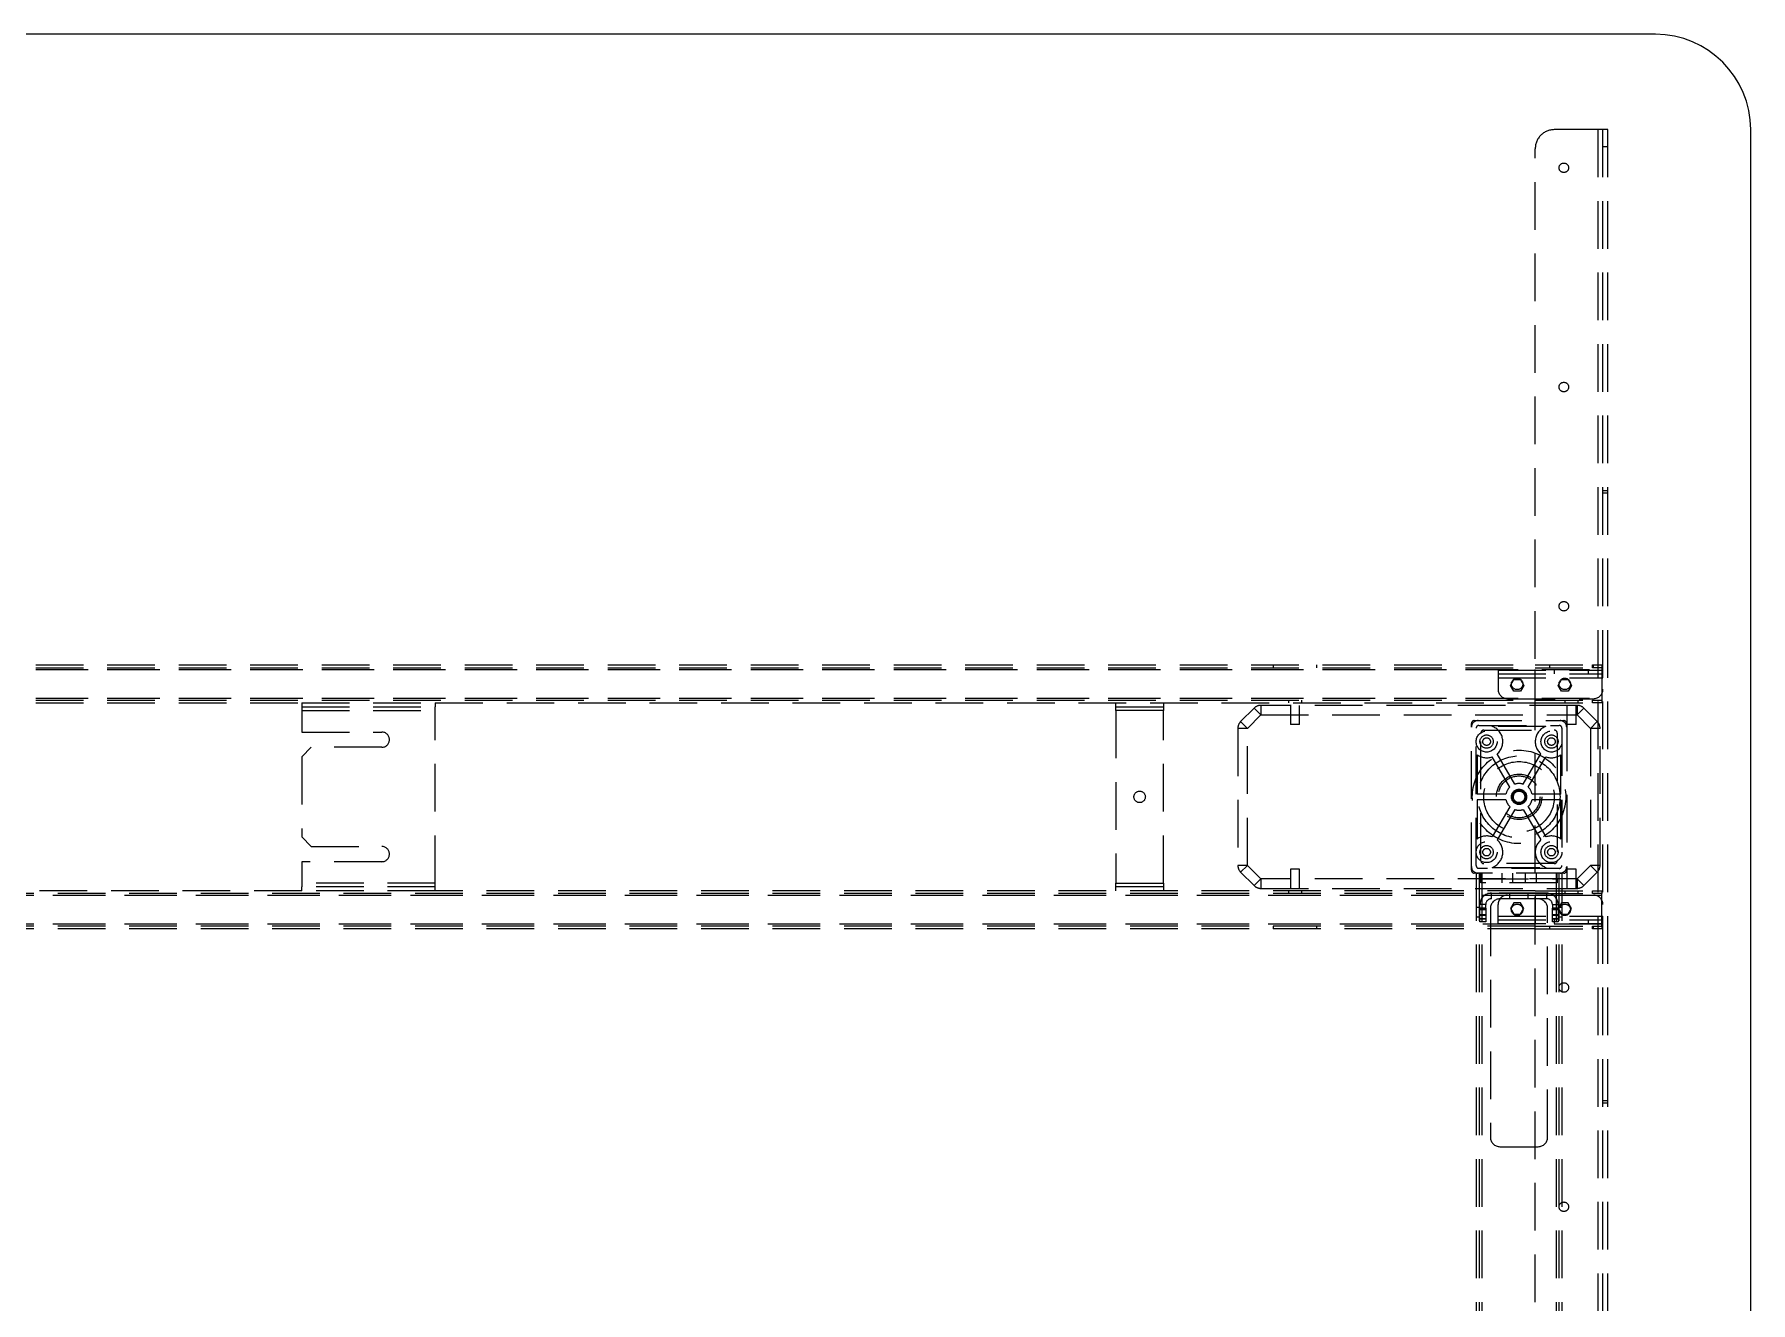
# Model space of a CAD drawing. Header units: millimetres. Extents: x -429 to 16771, y -1239 to 5751.
# Drawn here: x 2725 to 3625, y 1018 to 1683 of the extents above; entities that cross this region are included whole.
import ezdxf

# ---------------------------------------------------------------- set-up
doc = ezdxf.new("R2010")
doc.units = ezdxf.units.MM
doc.header["$LTSCALE"] = 100
doc.linetypes.add('HIDDEN', pattern=[0.375, 0.25, -0.125])

msp = doc.modelspace()

# ---------------------------------------------------------------- linework, layer by layer
at = {"color": 7, "linetype": 'Continuous', "lineweight": -3}
for p, q in [((3575, 1683.4), (1875, 1683.4)), ((3625, 933.4), (3625, 1633.4))]:
    msp.add_line(p, q, dxfattribs=at)
at = {"color": 7, "linetype": 'HIDDEN', "lineweight": -3}
for p, q in [((3545, 1633.4), (3522, 1633.4)), ((3545, 933.4), (3545, 1633.4)), ((3550, 1633.4), (3545, 1633.4)), ((3545, 933.4), (3545, 1633.4)), ((3547.5, 933.4), (3547.5, 1633.4)), ((3550, 933.4), (3550, 1633.4)), ((3512, 943.4), (3512, 1623.4)), ((3547.5, 1624.55), (3550, 1624.55)), ((3550, 1443.98), (3547.5, 1443.98)), ((3547.5, 1442.83), (3550, 1442.83)), ((1938, 1352.65), (3512, 1352.65)), ((1938, 1351.15), (3512, 1351.15)), ((3374.5, 1352.65), (3374.5, 1351.15)), ((3397.5, 1351.15), (3397.5, 1352.65)), ((3512, 1352.65), (3542, 1352.65)), ((3512, 1351.15), (3542, 1351.15)), ((3519.5, 1352.65), (3519.5, 1351.15)), ((3542, 1351.15), (3542, 1352.65)), ((3542, 1352.65), (3547, 1352.65)), ((3547, 1351.15), (3542, 1351.15)), ((3542.5, 1351.15), (3542.5, 1352.65)), ((3547, 1352.65), (3547, 1351.15)), ((3547, 1351.15), (3547, 1350.15)), ((1903, 1350.15), (3547, 1350.15)), ((1903, 1350.15), (3547, 1350.15)), ((1938, 1350.15), (3512, 1350.15)), ((1938, 1350.15), (3512, 1350.15)), ((3492.5, 1349.9), (3492.5, 1345.9)), ((3492.5, 1349.9), (3547.5, 1349.9)), ((3492.5, 1347.9), (3547.5, 1347.9)), ((3492.5, 1345.9), (3547.5, 1345.9)), ((3492.5, 1345.9), (3492.5, 1339.9)), ((3492.5, 1345.9), (3547.5, 1345.9)), ((3492.5, 1345.9), (3547.5, 1345.9)), ((3492.5, 1345.9), (3547.5, 1345.9)), ((3499.03, 1341.9), (3500.77, 1344.9)), ((3500.77, 1338.9), (3499.03, 1341.9)), ((3500.77, 1344.9), (3504.23, 1344.9)), ((3504.23, 1344.9), (3505.96, 1341.9)), ((3505.96, 1341.9), (3504.23, 1338.9)), ((3512, 1335.15), (3512, 1350.15)), ((3522, 1349.9), (3522, 1347.9)), ((3524.03, 1341.9), (3525.77, 1344.9)), ((3525.77, 1338.9), (3524.03, 1341.9)), ((3525.77, 1344.9), (3529.23, 1344.9)), ((3529.23, 1344.9), (3530.96, 1341.9)), ((3530.96, 1341.9), (3529.23, 1338.9)), ((3540, 1347.9), (3540, 1349.9)), ((3547, 1350.15), (3547, 1335.15)), ((1903, 1335.15), (3547, 1335.15)), ((1903, 1335.15), (3547, 1335.15)), ((1938, 1335.15), (3512, 1335.15)), ((1938, 1335.15), (3512, 1335.15)), ((1938, 1334.15), (3512, 1334.15)), ((1938, 1332.65), (2865, 1332.65)), ((2865, 1332.65), (2865, 1330.65)), ((2865, 1332.65), (2935, 1332.65)), ((2935, 1332.65), (2935, 1330.65)), ((2935, 1332.65), (3512, 1332.65)), ((3292, 1328.65), (3292, 1332.65)), ((3317, 1332.65), (3317, 1328.65)), ((3382.5, 1334.15), (3382.5, 1332.65)), ((3389.5, 1332.65), (3389.5, 1334.15)), ((3497.5, 1334.9), (3542.5, 1334.9)), ((3504.23, 1338.9), (3500.77, 1338.9)), ((3512, 1334.15), (3542, 1334.15)), ((3512, 1332.65), (3542, 1332.65)), ((3529.23, 1338.9), (3525.77, 1338.9)), ((3527.5, 1334.15), (3527.5, 1332.65)), ((3534.5, 1332.65), (3534.5, 1334.15)), ((3542, 1332.65), (3542, 1334.15)), ((3542, 1334.15), (3547, 1334.15)), ((3547, 1332.65), (3542, 1332.65)), ((3547, 1335.15), (3547, 1334.15)), ((3547, 1334.15), (3547, 1332.65)), ((2865, 1330.65), (2935, 1330.65)), ((2865, 1330.65), (2865, 1328.65)), ((2865, 1328.65), (2935, 1328.65)), ((2865, 1328.65), (2935, 1328.65)), ((2865, 1328.65), (2865, 1317.4)), ((2935, 1328.65), (2935, 1330.65)), ((2935, 1238.15), (2935, 1328.65)), ((3292, 1330.65), (3317, 1330.65)), ((3317, 1328.65), (3292, 1328.65)), ((3292, 1328.65), (3292, 1238.15)), ((3317, 1328.65), (3292, 1328.65)), ((3317, 1238.15), (3317, 1328.65)), ((3364.53, 1329.94), (3357.46, 1322.87)), ((3361, 1319.33), (3368.07, 1326.4)), ((3364.53, 1329.94), (3368.07, 1326.4)), ((3533.93, 1331.4), (3368.07, 1331.4)), ((3368.07, 1331.4), (3368.07, 1326.4)), ((3368.07, 1326.4), (3533.93, 1326.4)), ((3383.6, 1331.4), (3383.6, 1321.4)), ((3388.4, 1321.4), (3388.4, 1331.4)), ((3480, 1323.4), (3527, 1323.4)), ((3528.6, 1331.4), (3528.6, 1321.4)), ((3533.4, 1321.4), (3533.4, 1331.4)), ((3533.93, 1331.4), (3533.93, 1326.4)), ((3537.46, 1329.94), (3533.93, 1326.4)), ((3533.93, 1326.4), (3541, 1319.33)), ((3544.53, 1322.87), (3537.46, 1329.94)), ((2865, 1317.4), (2907, 1317.4)), ((3356, 1319.33), (3356, 1247.47)), ((3361, 1319.33), (3356, 1319.33)), ((3357.46, 1322.87), (3361, 1319.33)), ((3361, 1247.47), (3361, 1319.33)), ((3388.4, 1321.4), (3383.6, 1321.4)), ((3478.5, 1244.9), (3478.5, 1321.9)), ((3481, 1247.4), (3481, 1319.4)), ((3482.5, 1320.9), (3524.5, 1320.9)), ((3483.5, 1249.9), (3483.5, 1316.9)), ((3485, 1318.4), (3522, 1318.4)), ((3517.63, 1320.4), (3489.37, 1320.4)), ((3523.5, 1316.9), (3523.5, 1249.9)), ((3526, 1319.4), (3526, 1247.4)), ((3528.5, 1321.9), (3528.5, 1244.9)), ((3533.4, 1321.4), (3528.6, 1321.4)), ((3544.53, 1322.87), (3541, 1319.33)), ((3546, 1319.33), (3541, 1319.33)), ((3541, 1319.33), (3541, 1247.47)), ((3546, 1247.47), (3546, 1319.33)), ((2870, 1309.4), (2865, 1304.4)), ((2907, 1309.4), (2870, 1309.4)), ((3481.5, 1305.53), (3481.5, 1284.9)), ((3501.34, 1290.06), (3492.02, 1305.94)), ((3505.66, 1290.06), (3514.97, 1305.94)), ((3525.5, 1284.9), (3525.5, 1305.53)), ((2865, 1304.4), (2865, 1262.4)), ((3498.75, 1288.54), (3489.44, 1304.43)), ((3508.25, 1288.54), (3517.56, 1304.43)), ((3496.66, 1284.9), (3481.5, 1284.9)), ((3496.66, 1281.9), (3481.5, 1281.9)), ((3481.5, 1281.9), (3481.5, 1261.28)), ((3503.5, 1286.4), (3503.5, 1286.94)), ((3525.5, 1284.9), (3510.34, 1284.9)), ((3525.5, 1281.9), (3510.34, 1281.9)), ((3525.5, 1261.28), (3525.5, 1281.9)), ((3498.75, 1278.26), (3489.44, 1262.38)), ((3501.34, 1276.75), (3492.02, 1260.86)), ((3505.66, 1276.75), (3514.97, 1260.86)), ((3508.25, 1278.26), (3517.56, 1262.38)), ((2865, 1262.4), (2870, 1257.4)), ((2870, 1257.4), (2907, 1257.4)), ((2907, 1249.4), (2865, 1249.4)), ((2865, 1249.4), (2865, 1238.15)), ((3361, 1247.47), (3356, 1247.47)), ((3361, 1247.47), (3357.46, 1243.94)), ((3357.46, 1243.94), (3364.53, 1236.87)), ((3368.07, 1240.4), (3361, 1247.47)), ((3388.4, 1245.4), (3383.6, 1245.4)), ((3383.6, 1245.4), (3383.6, 1235.4)), ((3388.4, 1235.4), (3388.4, 1245.4)), ((3527, 1243.4), (3480, 1243.4)), ((3481, 1243.4), (3481, 883.4)), ((3481, 1243.4), (3481, 883.4)), ((3524.5, 1245.9), (3482.5, 1245.9)), ((3482.6, 1243.4), (3482.6, 455.4)), ((3482.6, 1243.4), (3482.6, 455.4)), ((3483.5, 1240.4), (3483.5, 1243.4)), ((3484, 1243.4), (3484, 455.4)), ((3484, 1243.4), (3484, 455.4)), ((3484, 1243.4), (3484, 455.4)), ((3484, 1243.4), (3484, 883.4)), ((3522, 1248.4), (3485, 1248.4)), ((3489.37, 1246.4), (3517.63, 1246.4)), ((3494.5, 1243.4), (3494.5, 1238.4)), ((3500.1, 1243.4), (3500.1, 1238.4)), ((3506.9, 1238.4), (3506.9, 1243.4)), ((3512.5, 1243.4), (3512.5, 1238.4)), ((3523, 1243.4), (3523, 455.4)), ((3523, 1243.4), (3523, 455.4)), ((3523, 1243.4), (3523, 455.4)), ((3523, 1243.4), (3523, 866.09)), ((3523.5, 1240.4), (3523.5, 1243.4)), ((3524.4, 1243.4), (3524.4, 455.4)), ((3526, 1243.4), (3526, 883.4)), ((3533.4, 1245.4), (3528.6, 1245.4)), ((3528.6, 1245.4), (3528.6, 1235.4)), ((3533.4, 1235.4), (3533.4, 1245.4)), ((3541, 1247.47), (3533.93, 1240.4)), ((3537.46, 1236.87), (3544.53, 1243.94)), ((3546, 1247.47), (3541, 1247.47)), ((3541, 1247.47), (3544.53, 1243.94)), ((2865, 1234.15), (1938, 1234.15)), ((2865, 1238.15), (2865, 1236.15)), ((2935, 1238.15), (2865, 1238.15)), ((2935, 1238.15), (2865, 1238.15)), ((2865, 1234.15), (2865, 1236.15)), ((2935, 1236.15), (2865, 1236.15)), ((2935, 1234.15), (2865, 1234.15)), ((2935, 1236.15), (2935, 1238.15)), ((2935, 1234.15), (2935, 1236.15)), ((3512, 1234.15), (2935, 1234.15)), ((3292, 1238.15), (3317, 1238.15)), ((3292, 1234.15), (3292, 1238.15)), ((3292, 1238.15), (3317, 1238.15)), ((3317, 1236.15), (3292, 1236.15)), ((3317, 1238.15), (3317, 1234.15)), ((3368.07, 1240.4), (3364.53, 1236.87)), ((3533.93, 1240.4), (3368.07, 1240.4)), ((3368.07, 1240.4), (3368.07, 1235.4)), ((3368.07, 1235.4), (3533.93, 1235.4)), ((3382.5, 1234.15), (3382.5, 1232.65)), ((3389.5, 1232.65), (3389.5, 1234.15)), ((3483.5, 1240.4), (3523.5, 1240.4)), ((3483.5, 1238.4), (3483.5, 1240.4)), ((3523.5, 1238.4), (3483.5, 1238.4)), ((3512, 1234.15), (3542, 1234.15)), ((3523.5, 1240.4), (3523.5, 1238.4)), ((3527.5, 1234.15), (3527.5, 1232.65)), ((3533.93, 1240.4), (3537.46, 1236.87)), ((3533.93, 1240.4), (3533.93, 1235.4)), ((3534.5, 1232.65), (3534.5, 1234.15)), ((3542, 1232.65), (3542, 1234.15)), ((3542, 1234.15), (3547, 1234.15)), ((3547, 1234.15), (3547, 1232.65)), ((3547, 1231.65), (1903, 1231.65)), ((3547, 1231.65), (1903, 1231.65)), ((3512, 1232.65), (1938, 1232.65)), ((3512, 1231.65), (1938, 1231.65)), ((3512, 1231.65), (1938, 1231.65)), ((3482.6, 1225.4), (3481, 1225.4)), ((3486, 1226.9), (3483, 1226.9)), ((3483, 1224.97), (3483, 1226.9)), ((3486, 1226.9), (3483, 1226.9)), ((3483, 1224.97), (3486, 1224.97)), ((3483, 1221.44), (3483, 1224.97)), ((3486, 1224.97), (3483, 1224.97)), ((3486, 1224.97), (3486, 1226.9)), ((3486, 1224.97), (3486, 1221.44)), ((3488.5, 1224.9), (3488.5, 1104.9)), ((3489, 1229.9), (3489, 1232.9)), ((3518, 1232.9), (3489, 1232.9)), ((3489, 1229.9), (3489, 1232.9)), ((3518, 1229.9), (3489, 1229.9)), ((3492.5, 1220.9), (3492.5, 1226.9)), ((3497.5, 1231.9), (3542.5, 1231.9)), ((3498.75, 1229.9), (3498.75, 1232.9)), ((3500.77, 1227.9), (3499.03, 1224.9)), ((3499.03, 1224.9), (3500.77, 1221.9)), ((3504.23, 1227.9), (3500.77, 1227.9)), ((3505.96, 1224.9), (3504.23, 1227.9)), ((3504.23, 1221.9), (3505.96, 1224.9)), ((3508.25, 1229.9), (3508.25, 1232.9)), ((3512, 1232.65), (3542, 1232.65)), ((3512, 1231.65), (3512, 1216.65)), ((3518, 1229.9), (3518, 1232.9)), ((3518, 1229.9), (3518, 1232.9)), ((3518.5, 1104.9), (3518.5, 1224.9)), ((3521, 1226.9), (3524, 1226.9)), ((3521, 1226.9), (3521, 1224.97)), ((3521, 1226.9), (3524, 1226.9)), ((3521, 1224.97), (3524, 1224.97)), ((3521, 1221.44), (3521, 1224.97)), ((3524, 1224.97), (3521, 1224.97)), ((3524, 1226.9), (3524, 1224.97)), ((3524, 1224.97), (3524, 1221.44)), ((3525.77, 1227.9), (3524.03, 1224.9)), ((3524.03, 1224.9), (3525.77, 1221.9)), ((3526, 1225.4), (3524.4, 1225.4)), ((3529.23, 1227.9), (3525.77, 1227.9)), ((3530.96, 1224.9), (3529.23, 1227.9)), ((3529.23, 1221.9), (3530.96, 1224.9)), ((3547, 1232.65), (3542, 1232.65)), ((3547, 1231.65), (3547, 1232.65)), ((3547, 1216.65), (3547, 1231.65)), ((3547, 1216.65), (1903, 1216.65)), ((3547, 1216.65), (1903, 1216.65)), ((3512, 1216.65), (1938, 1216.65)), ((3512, 1216.65), (1938, 1216.65)), ((3512, 1215.65), (1938, 1215.65)), ((3374.5, 1215.65), (3374.5, 1214.15)), ((3397.5, 1214.15), (3397.5, 1215.65)), ((3481, 1220.4), (3482.6, 1220.4)), ((3486, 1224.15), (3483, 1224.15)), ((3483, 1221.65), (3486, 1221.65)), ((3486, 1221.44), (3483, 1221.44)), ((3483, 1219.37), (3483, 1221.44)), ((3483, 1221.44), (3486, 1221.44)), ((3483, 1219.37), (3486, 1219.37)), ((3483, 1217.9), (3483, 1219.37)), ((3486, 1219.37), (3483, 1219.37)), ((3486, 1217.9), (3483, 1217.9)), ((3486, 1221.44), (3486, 1219.37)), ((3486, 1219.37), (3486, 1217.9)), ((3492.5, 1220.9), (3547.5, 1220.9)), ((3492.5, 1216.9), (3492.5, 1220.9)), ((3492.5, 1220.9), (3547.5, 1220.9)), ((3492.5, 1220.9), (3547.5, 1220.9)), ((3492.5, 1220.9), (3547.5, 1220.9)), ((3492.5, 1218.9), (3547.5, 1218.9)), ((3492.5, 1216.9), (3547.5, 1216.9)), ((3500.77, 1221.9), (3504.23, 1221.9)), ((3512, 1215.65), (3542, 1215.65)), ((3519.5, 1215.65), (3519.5, 1214.15)), ((3524, 1224.15), (3521, 1224.15)), ((3521, 1221.65), (3524, 1221.65)), ((3524, 1221.44), (3521, 1221.44)), ((3521, 1219.37), (3521, 1221.44)), ((3521, 1221.44), (3524, 1221.44)), ((3521, 1219.37), (3524, 1219.37)), ((3521, 1217.9), (3521, 1219.37)), ((3524, 1219.37), (3521, 1219.37)), ((3524, 1217.9), (3521, 1217.9)), ((3522, 1218.9), (3522, 1216.9)), ((3524, 1221.44), (3524, 1219.37)), ((3524, 1219.37), (3524, 1217.9)), ((3524.4, 1220.4), (3526, 1220.4)), ((3525.77, 1221.9), (3529.23, 1221.9)), ((3540, 1216.9), (3540, 1218.9)), ((3542, 1214.15), (3542, 1215.65)), ((3542, 1215.65), (3547, 1215.65)), ((3542.5, 1214.15), (3542.5, 1215.65)), ((3547, 1215.65), (3547, 1216.65)), ((3547, 1215.65), (3547, 1214.15)), ((3512, 1214.15), (1938, 1214.15)), ((3512, 1214.15), (3542, 1214.15)), ((3547, 1214.15), (3542, 1214.15)), ((3550, 1123.98), (3547.5, 1123.98)), ((3547.5, 1122.83), (3550, 1122.83)), ((3493.5, 1099.9), (3513.5, 1099.9))]:
    msp.add_line(p, q, dxfattribs=at)
at = {"color": 7, "linetype": 'HIDDEN', "lineweight": -3, "flags": 128}
msp.add_lwpolyline([(3503.5, 1286.94), (3504.85, 1286.67), (3506, 1285.91), (3506.77, 1284.76), (3507.04, 1283.4), (3506.77, 1282.05), (3506, 1280.9), (3504.85, 1280.13), (3503.5, 1279.86), (3502.14, 1280.13), (3500.99, 1280.9), (3500.23, 1282.05), (3499.96, 1283.4), (3500.23, 1284.76), (3500.99, 1285.91), (3502.14, 1286.67), (3503.5, 1286.94), (3503.5, 1286.94)], dxfattribs=at)
msp.add_lwpolyline([(3503.5, 1286.94), (3504.85, 1286.67), (3506, 1285.91), (3506.77, 1284.76), (3507.04, 1283.4), (3506.77, 1282.05), (3506, 1280.9), (3504.85, 1280.13), (3503.5, 1279.86), (3502.14, 1280.13), (3500.99, 1280.9), (3500.23, 1282.05), (3499.96, 1283.4), (3500.23, 1284.76), (3500.99, 1285.91), (3502.14, 1286.67), (3503.5, 1286.94), (3503.5, 1286.94)], dxfattribs=at)
at = {"color": 7, "linetype": 'HIDDEN', "lineweight": -3}
for centre, radius in [((3527, 1613.4), 2.5), ((3527, 1498.4), 2.5), ((3527, 1383.4), 2.5), ((3502.5, 1342.65), 3), ((3527.5, 1342.65), 3), ((3486.5, 1312.4), 5.5), ((3486.5, 1312.4), 3.5), ((3486.5, 1312.4), 2), ((3520.5, 1312.4), 5.5), ((3520.5, 1312.4), 3.5), ((3520.5, 1312.4), 2), ((3503.5, 1283.4), 24.5), ((3503.5, 1283.4), 21.5), ((3503.5, 1283.4), 18.5), ((3503.5, 1283.4), 11.9), ((3503.5, 1283.4), 11), ((3503.5, 1283.4), 4), ((3304.5, 1283.4), 3), ((3503.5, 1283.4), 3), ((3486.5, 1254.4), 5.5), ((3486.5, 1254.4), 3.5), ((3486.5, 1254.4), 2), ((3520.5, 1254.4), 5.5), ((3520.5, 1254.4), 3.5), ((3520.5, 1254.4), 2), ((3502.5, 1224.15), 3), ((3527.5, 1224.15), 3), ((3527, 1183.4), 2.5), ((3527, 1068.4), 2.5)]:
    msp.add_circle(centre, radius, dxfattribs=at)
at = {"color": 7, "linetype": 'Continuous', "lineweight": -3}
msp.add_arc((3575, 1633.4), 50, 0, 90, dxfattribs=at)
at = {"color": 7, "linetype": 'HIDDEN', "lineweight": -3}
for centre, radius, start, end in [((3522, 1623.4), 10, 90, 180), ((3497.5, 1339.9), 5, 180, 270), ((3542.5, 1339.9), 5, 270, 0), ((3368.07, 1326.4), 5, 90, 135), ((3482, 1319.9), 3.5, 90, 180), ((3480, 1321.9), 1.5, 90, 180), ((3525, 1319.9), 3.5, 0, 90), ((3527, 1321.9), 1.5, 0, 90), ((3533.93, 1326.4), 5, 45, 90), ((2907, 1313.4), 4, 270, 90), ((3361, 1319.33), 5, 135, 180), ((3482.5, 1319.4), 1.5, 90, 180), ((3485, 1316.9), 1.5, 90, 180), ((3486.5, 1312.4), 8.5, 310.54337, 70.25008), ((3520.5, 1312.4), 8.5, 109.74992, 229.45663), ((3522, 1316.9), 1.5, 0, 90), ((3524.5, 1319.4), 1.5, 0, 90), ((3541, 1319.33), 5, 0, 45), ((3486.5, 1312.4), 8.5, 233.96812, 290.21488), ((3520.5, 1312.4), 8.5, 249.78512, 306.03188), ((3503.5, 1283.4), 7, 132.75275, 167.62637), ((3503.5, 1283.4), 7, 71.9945, 108.0055), ((3503.5, 1283.4), 7, 12.37363, 47.24725), ((3503.5, 1283.4), 7, 192.37363, 227.24725), ((3503.5, 1283.4), 7, 312.75275, 347.62637), ((3503.5, 1283.4), 7, 251.9945, 288.0055), ((3486.5, 1254.4), 8.5, 69.78512, 126.03188), ((3486.5, 1254.4), 8.5, 289.74992, 49.45663), ((3520.5, 1254.4), 8.5, 130.54337, 250.25008), ((3520.5, 1254.4), 8.5, 53.96812, 110.21488), ((2907, 1253.4), 4, 270, 90), ((3361, 1247.47), 5, 180, 225), ((3482, 1246.9), 3.5, 180, 270), ((3480, 1244.9), 1.5, 180, 270), ((3482.5, 1247.4), 1.5, 180, 270), ((3485, 1249.9), 1.5, 180, 270), ((3522, 1249.9), 1.5, 270, 0), ((3524.5, 1247.4), 1.5, 270, 0), ((3525, 1246.9), 3.5, 270, 0), ((3527, 1244.9), 1.5, 270, 0), ((3541, 1247.47), 5, 315, 0), ((3368.07, 1240.4), 5, 225, 270), ((3533.93, 1240.4), 5, 270, 315), ((3489, 1226.9), 6, 90, 180), ((3489, 1226.9), 3, 90, 180), ((3493.5, 1224.9), 5, 90, 180), ((3497.5, 1226.9), 5, 90, 180), ((3513.5, 1224.9), 5, 0, 90), ((3518, 1226.9), 6, 0, 90), ((3518, 1226.9), 3, 0, 90), ((3542.5, 1226.9), 5, 0, 90), ((3493.5, 1104.9), 5, 180, 270), ((3513.5, 1104.9), 5, 270, 0)]:
    msp.add_arc(centre, radius, start, end, dxfattribs=at)
msp.add_open_spline([(3503.5, 1286.84), (3503.13, 1286.77), (3502.39, 1286.64), (3501.44, 1286), (3500.77, 1285.11), (3500.48, 1284.19), (3500.49, 1283.62), (3500.5, 1283.4)], degree=3, knots=[0, 0, 0, 0, 0.220659, 0.441326, 0.661891, 0.873003, 1, 1, 1, 1], dxfattribs=at)

doc.saveas('drawing.dxf')
